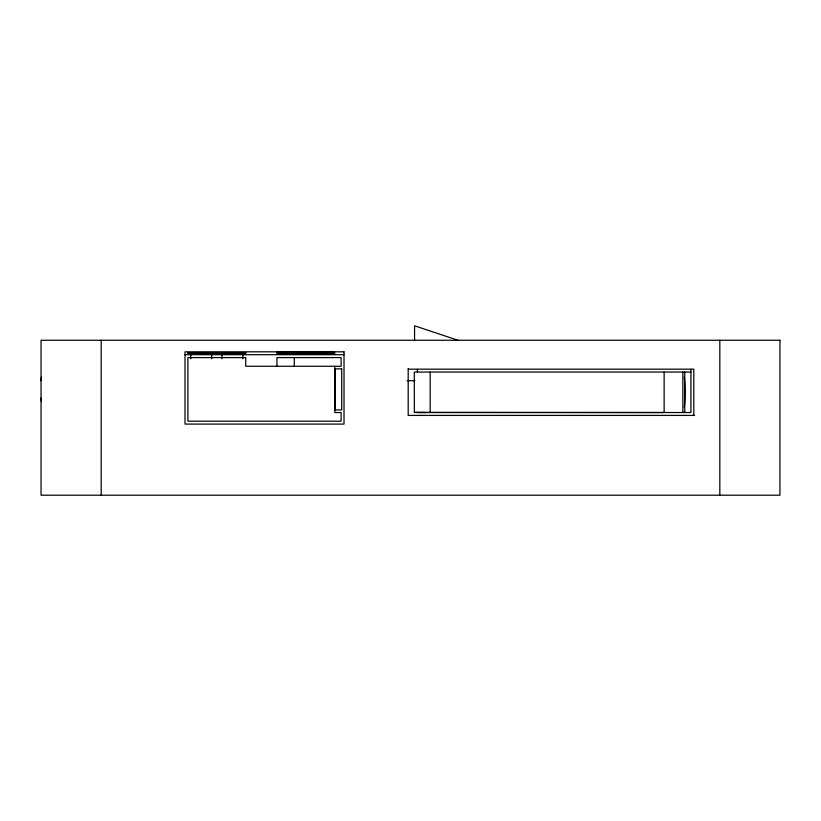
<?xml version="1.0" encoding="UTF-8"?>
<svg xmlns="http://www.w3.org/2000/svg" width="821" height="821" viewBox="0 0 821 821"><rect width="100%" height="100%" fill="white"/><g stroke="black" fill="none" stroke-linecap="round" stroke-linejoin="round"><path stroke-width="1.23" d="M41.05 380.728L41.399 377.137M185.012 354.703L344.009 354.703M408.191 369.163L693.807 369.163L693.807 415.416M690.913 372.057L414.297 372.057L414.338 412.419L425.842 412.522M407.226 380.728L414.882 380.728M414.297 412.419L664.138 412.522L664.138 372.057M417.437 412.522L690.913 412.522L690.913 369.419M694.587 415.416L408.191 415.416L408.191 368.701M457.923 340.253L414.564 325.793L414.564 340.253M41.05 398.072L41.399 401.664M719.822 340.253L719.822 495.207M684.765 372.057L684.765 412.522M682.856 372.057L682.856 412.522M430.194 372.057L430.194 412.419M417.437 369.409L417.437 372.057M334.763 366.269L334.763 412.522L341.115 412.522L341.115 421.194L187.906 421.194L187.906 357.597L245.725 357.597L245.725 366.269L341.115 366.269L341.115 357.597L276.944 357.597L276.944 366.269M294.287 357.597L294.287 366.269M242.831 354.128L242.831 358.756M221.916 354.128L221.916 358.756M211.705 354.128L211.705 358.756M190.8 354.128L190.8 358.756M101.178 340.253L101.178 495.207M684.273 377.27A17.344 1.437 -90 0 1 684.273 407.308M245.725 352.702L187.906 352.927L245.725 352.702M294.287 352.035L276.944 352.26L334.763 352.486L294.287 352.035M245.725 353.594L187.906 353.369L245.725 353.594M294.287 352.927L276.944 353.153L334.763 353.369L294.287 352.927M294.287 353.82L276.944 354.036L334.763 354.262L294.287 353.82M779.95 340.253L41.05 340.253L41.05 495.207L779.95 495.207L779.95 340.253M344.009 351.819L185.012 351.819L185.012 424.088L344.009 424.088L344.009 351.819M341.7 368.875L335.337 368.875L335.337 409.925L341.7 409.925L341.7 368.875"/></g></svg>
